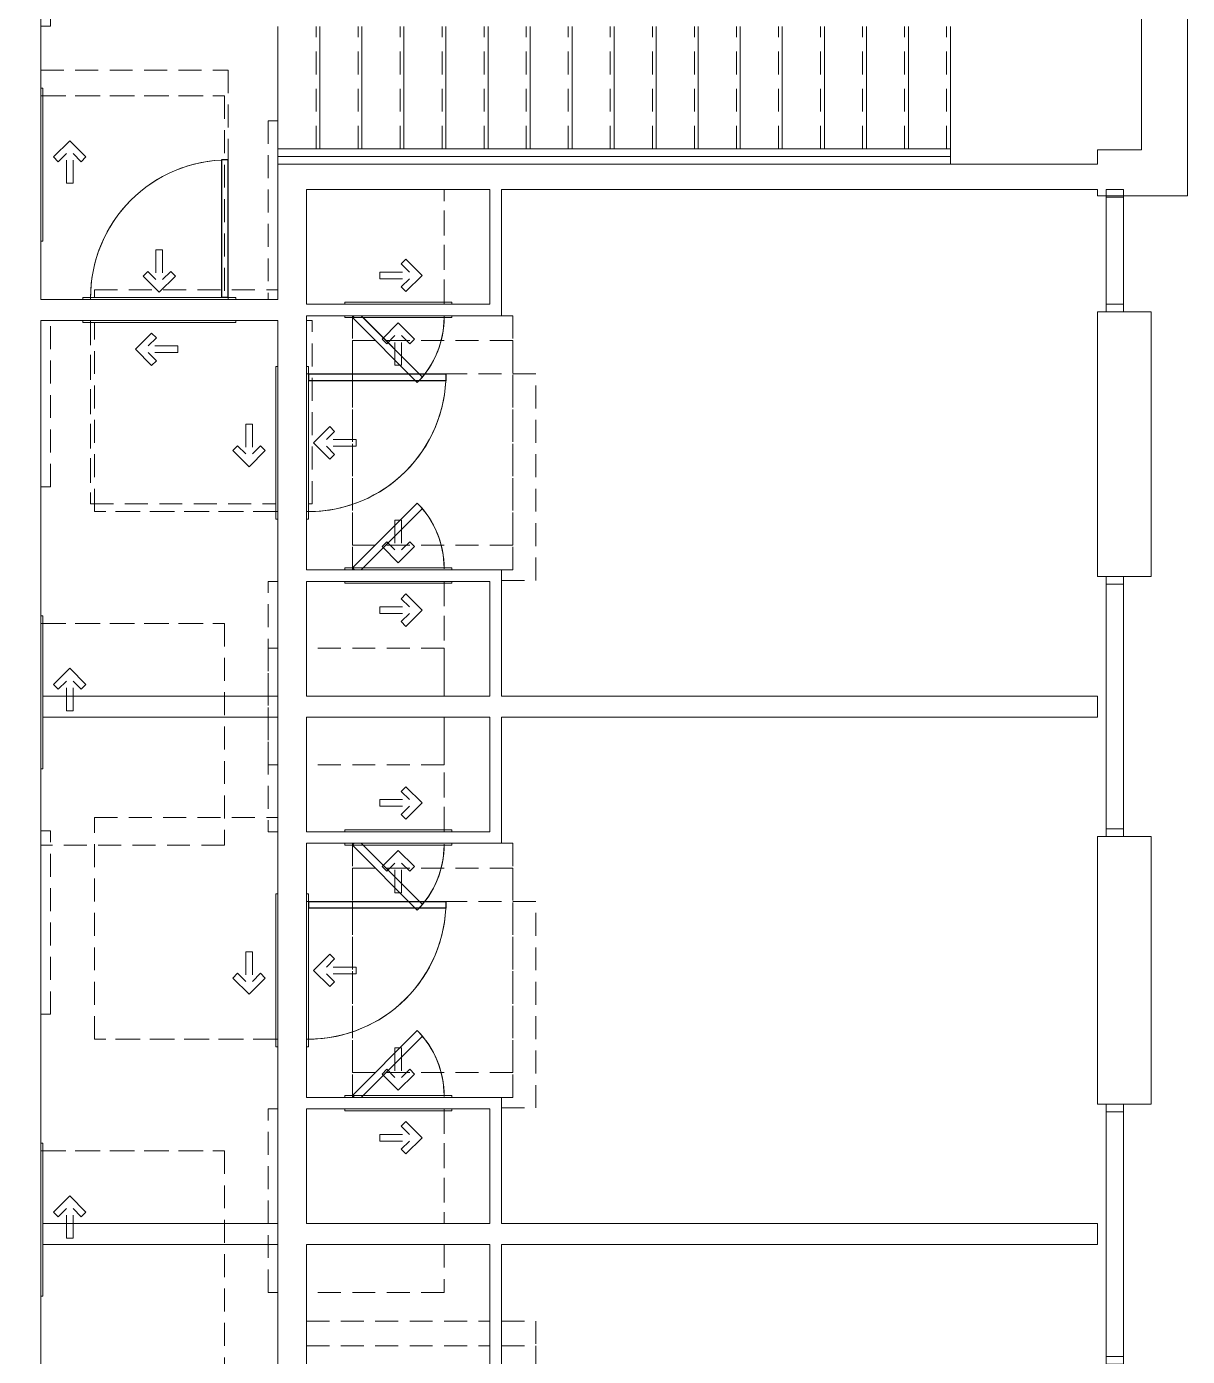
# Model space of a CAD drawing. Header units: inches. Extents: x -84 to 1352, y -1830 to 1419.
# Drawn here: x 595.6 to 899.4, y -319.7 to 28.2 of the extents above; entities that cross this region are included whole.
import ezdxf

# ---------------------------------------------------------------- set-up
doc = ezdxf.new("R2010")
doc.units = ezdxf.units.IN
doc.header["$MEASUREMENT"] = 0
doc.linetypes.add('ADA Clearance', pattern=[9, 6, -3])
doc.linetypes.add('Overhead', pattern=[9.75, 6, -3.75])
for name, color, linetype, lineweight in [('A-DOOR', 31, 'Continuous', 15), ('A-DOOR-FRAM', 31, 'Continuous', 9), ('A-FLOR-HRAL', 11, 'Continuous', 9), ('A-GLAZ-CWMG', 51, 'Continuous', 9), ('A-WALL', 113, 'Continuous', 15), ('S-STRS', 31, 'Continuous', 9)]:
    doc.layers.add(name, color=color, linetype=linetype, lineweight=lineweight)

# ---------------------------------------------------------------- blocks, each defined once
blk = doc.blocks.new('Door-Single_CE_ - HM Door-2_ HM Frame-V6-ROOF')
at = {"layer": 'A-DOOR', "linetype": 'ADA Clearance', "lineweight": 9}
for p, q in [((-18, 51.75), (34.75, 51.75)), ((-18, 4.25), (-18, 51.75)), ((-2.02, 15.53), (-6.26, 11.29)), ((-0.78, 14.29), (-2.91, 12.16)), ((-0.78, 14.29), (-2.02, 15.53)), ((-2.02, 7.04), (-6.26, 11.29)), ((4.84, 12.16), (-2.91, 12.16)), ((4.84, 12.16), (4.84, 10.41)), ((4.84, 10.41), (-2.91, 10.41)), ((-0.78, 8.28), (-2.91, 10.41)), ((-0.78, 8.28), (-2.02, 7.04)), ((-4.26, -9.87), (-0.02, -5.62)), ((4.22, -9.87), (-0.02, -5.62)), ((18, -63.75), (18, -4.25)), ((-3.02, -11.1), (-4.26, -9.87)), ((-3.02, -11.1), (-0.89, -8.97)), ((-0.89, -16.72), (-0.89, -8.97)), ((0.86, -16.72), (0.86, -8.97)), ((2.99, -11.1), (0.86, -8.97)), ((2.99, -11.1), (4.22, -9.87)), ((0.86, -16.72), (-0.89, -16.72)), ((-36, -54.75), (-36, -63.75)), ((-36, -63.75), (18, -63.75))]:
    blk.add_line(p, q, dxfattribs=at)
at = {"layer": 'A-DOOR'}
for p, q in [((16.25, -40.25), (16.25, -4.25)), ((18, -4.25), (18, -40.25)), ((18, -40.25), (16.25, -40.25))]:
    blk.add_line(p, q, dxfattribs=at)
at = {"layer": 'A-DOOR', "lineweight": 25}
for p, q in [((16.25, -40.25), (16.25, -4.25)), ((18, -4.25), (18, -40.25)), ((18, -40.25), (16.25, -40.25))]:
    blk.add_line(p, q, dxfattribs=at)
at = {"layer": 'A-DOOR', "lineweight": 9}
blk.add_arc((18, -4.25), 36, 180.0012, 270, dxfattribs=at)
blk.add_arc((18, -4.25), 36, 180.0012, 270, dxfattribs=at)
blk.add_arc((18, -4.25), 36, 180.0012, 270, dxfattribs=at)
blk.add_arc((18, -4.25), 36, 180.0012, 270, dxfattribs=at)
blk = doc.blocks.new('Door-Single_CE_ - HM Door-2_ HM Frame-V7-ROOF')
at = {"layer": 'A-DOOR', "linetype": 'ADA Clearance', "lineweight": 9}
for p, q in [((-18, 51.75), (31.5, 51.75)), ((-18, 4.25), (-18, 51.75)), ((38, 51.75), (40, 51.75)), ((40, 51.75), (40, 3.75)), ((-2.02, 15.53), (-6.26, 11.29)), ((-0.78, 14.29), (-2.91, 12.16)), ((-0.78, 14.29), (-2.02, 15.53)), ((-2.02, 7.04), (-6.26, 11.29)), ((4.84, 12.16), (-2.91, 12.16)), ((4.84, 12.16), (4.84, 10.41)), ((4.84, 10.41), (-2.91, 10.41)), ((-0.78, 8.28), (-2.91, 10.41)), ((-0.78, 8.28), (-2.02, 7.04)), ((-4.26, -9.87), (-0.02, -5.62)), ((4.22, -9.87), (-0.02, -5.62)), ((18, -63.75), (18, -4.25)), ((-3.02, -11.1), (-4.26, -9.87)), ((-3.02, -11.1), (-0.89, -8.97)), ((-0.89, -16.72), (-0.89, -8.97)), ((0.86, -16.72), (0.86, -8.97)), ((2.99, -11.1), (0.86, -8.97)), ((2.99, -11.1), (4.22, -9.87)), ((0.86, -16.72), (-0.89, -16.72)), ((-36, -54.75), (-36, -63.75)), ((-36, -63.75), (18, -63.75))]:
    blk.add_line(p, q, dxfattribs=at)
at = {"layer": 'A-DOOR'}
for p, q in [((16.25, -40.25), (16.25, -4.25)), ((18, -4.25), (18, -40.25)), ((18, -40.25), (16.25, -40.25))]:
    blk.add_line(p, q, dxfattribs=at)
at = {"layer": 'A-DOOR', "lineweight": 25}
for p, q in [((16.25, -40.25), (16.25, -4.25)), ((18, -4.25), (18, -40.25)), ((18, -40.25), (16.25, -40.25))]:
    blk.add_line(p, q, dxfattribs=at)
at = {"layer": 'A-DOOR', "lineweight": 9}
blk.add_arc((18, -4.25), 36, 180.0012, 270, dxfattribs=at)
blk.add_arc((18, -4.25), 36, 180.0012, 270, dxfattribs=at)
blk.add_arc((18, -4.25), 36, 180.0012, 270, dxfattribs=at)
blk.add_arc((18, -4.25), 36, 180.0012, 270, dxfattribs=at)
blk = doc.blocks.new('Door-Single_CE_ - HM Door-2_ HM Frame-5146564-ROOF')
at = {"layer": 'A-DOOR', "linetype": 'ADA Clearance', "lineweight": 9}
for p, q in [((-18, 51.75), (40, 51.75)), ((-18, 4.25), (-18, 51.75)), ((40, 51.75), (40, 3.75)), ((-2.02, 15.53), (-6.26, 11.29)), ((-0.78, 14.29), (-2.91, 12.16)), ((-0.78, 14.29), (-2.02, 15.53)), ((-2.02, 7.04), (-6.26, 11.29)), ((4.84, 12.16), (-2.91, 12.16)), ((4.84, 12.16), (4.84, 10.41)), ((4.84, 10.41), (-2.91, 10.41)), ((-0.78, 8.28), (-2.91, 10.41)), ((-0.78, 8.28), (-2.02, 7.04)), ((-4.26, -9.87), (-0.02, -5.62)), ((4.22, -9.87), (-0.02, -5.62)), ((18, -63.75), (18, -4.25)), ((-3.02, -11.1), (-4.26, -9.87)), ((-3.02, -11.1), (-0.89, -8.97)), ((-0.89, -16.72), (-0.89, -8.97)), ((0.86, -16.72), (0.86, -8.97)), ((2.99, -11.1), (0.86, -8.97)), ((2.99, -11.1), (4.22, -9.87)), ((0.86, -16.72), (-0.89, -16.72)), ((-36, -54.75), (-36, -63.75)), ((-36, -63.75), (18, -63.75))]:
    blk.add_line(p, q, dxfattribs=at)
at = {"layer": 'A-DOOR'}
for p, q in [((16.25, -40.25), (16.25, -4.25)), ((18, -4.25), (18, -40.25)), ((18, -40.25), (16.25, -40.25))]:
    blk.add_line(p, q, dxfattribs=at)
at = {"layer": 'A-DOOR', "lineweight": 25}
for p, q in [((16.25, -40.25), (16.25, -4.25)), ((18, -4.25), (18, -40.25)), ((18, -40.25), (16.25, -40.25))]:
    blk.add_line(p, q, dxfattribs=at)
at = {"layer": 'A-DOOR', "lineweight": 9}
blk.add_arc((18, -4.25), 36, 180.0012, 270, dxfattribs=at)
blk.add_arc((18, -4.25), 36, 180.0012, 270, dxfattribs=at)
blk.add_arc((18, -4.25), 36, 180.0012, 270, dxfattribs=at)
blk.add_arc((18, -4.25), 36, 180.0012, 270, dxfattribs=at)
blk = doc.blocks.new('Door-Single_CE_ - HM Door-2_ HM Frame-V11-ROOF')
at = {"layer": 'A-DOOR', "linetype": 'ADA Clearance', "lineweight": 9}
for p, q in [((-31, 62.75), (18, 62.75)), ((18, 62.75), (18, 3.25)), ((-0.89, 15.72), (-0.89, 7.97)), ((0.86, 15.72), (-0.89, 15.72)), ((0.86, 15.72), (0.86, 7.97)), ((-3.02, 10.1), (-4.26, 8.87)), ((-4.26, 8.87), (-0.02, 4.62)), ((-3.02, 10.1), (-0.89, 7.97)), ((4.22, 8.87), (-0.02, 4.62)), ((2.99, 10.1), (0.86, 7.97)), ((2.99, 10.1), (4.22, 8.87)), ((-18, -3.25), (-18, -50.75)), ((40, -2.75), (38.5, -2.75)), ((40, -50.75), (40, -2.75)), ((-2.02, -6.04), (-6.26, -10.29)), ((-0.78, -7.28), (-2.02, -6.04)), ((-2.02, -14.53), (-6.26, -10.29)), ((-0.78, -7.28), (-2.91, -9.41)), ((4.84, -9.41), (-2.91, -9.41)), ((4.84, -11.16), (4.84, -9.41)), ((4.84, -11.16), (-2.91, -11.16)), ((-0.78, -13.29), (-2.91, -11.16)), ((-0.78, -13.29), (-2.02, -14.53)), ((-18, -50.75), (30.5, -50.75)), ((39, -50.75), (40, -50.75))]:
    blk.add_line(p, q, dxfattribs=at)
at = {"layer": 'A-DOOR'}
for p, q in [((18, 39.25), (16.25, 39.25)), ((16.25, 39.25), (16.25, 3.25)), ((18, 3.25), (18, 39.25))]:
    blk.add_line(p, q, dxfattribs=at)
at = {"layer": 'A-DOOR', "lineweight": 25}
for p, q in [((18, 39.25), (16.25, 39.25)), ((16.25, 39.25), (16.25, 3.25)), ((18, 3.25), (18, 39.25))]:
    blk.add_line(p, q, dxfattribs=at)
at = {"layer": 'A-DOOR', "lineweight": 9}
blk.add_arc((18, 3.25), 36, 90, 179.9988, dxfattribs=at)
blk.add_arc((18, 3.25), 36, 90, 179.9988, dxfattribs=at)
blk.add_arc((18, 3.25), 36, 90, 179.9988, dxfattribs=at)
blk.add_arc((18, 3.25), 36, 90, 179.9988, dxfattribs=at)
blk = doc.blocks.new('Door-Single_CE_ - HM Door-2_ HM Frame-V15-ROOF')
at = {"layer": 'A-DOOR', "linetype": 'ADA Clearance', "lineweight": 9}
for p, q in [((-18, 51.75), (34.75, 51.75)), ((-18, 3.75), (-18, 51.75)), ((-2.02, 15.53), (-6.26, 11.29)), ((-0.78, 14.29), (-2.91, 12.16)), ((-0.78, 14.29), (-2.02, 15.53)), ((-2.02, 7.04), (-6.26, 11.29)), ((4.84, 12.16), (-2.91, 12.16)), ((4.84, 12.16), (4.84, 10.41)), ((4.84, 10.41), (-2.91, 10.41)), ((-0.78, 8.28), (-2.91, 10.41)), ((-0.78, 8.28), (-2.02, 7.04)), ((-4.26, -9.87), (-0.02, -5.62)), ((4.22, -9.87), (-0.02, -5.62)), ((18, -63.75), (18, -3.75)), ((-3.02, -11.1), (-4.26, -9.87)), ((-3.02, -11.1), (-0.89, -8.97)), ((-0.89, -16.72), (-0.89, -8.97)), ((0.86, -16.72), (0.86, -8.97)), ((2.99, -11.1), (0.86, -8.97)), ((2.99, -11.1), (4.22, -9.87)), ((0.86, -16.72), (-0.89, -16.72)), ((-36, -54.75), (-36, -63.75)), ((-36, -63.75), (18, -63.75))]:
    blk.add_line(p, q, dxfattribs=at)
at = {"layer": 'A-DOOR'}
for p, q in [((16.25, -40.25), (16.25, -4.25)), ((16.25, -4.25), (18, -4.25)), ((18, -4.25), (18, -40.25)), ((18, -40.25), (16.25, -40.25))]:
    blk.add_line(p, q, dxfattribs=at)
at = {"layer": 'A-DOOR', "lineweight": 25}
for p, q in [((16.25, -40.25), (16.25, -4.25)), ((18, -4.25), (16.25, -4.25)), ((18, -4.25), (18, -40.25)), ((18, -40.25), (16.25, -40.25))]:
    blk.add_line(p, q, dxfattribs=at)
at = {"layer": 'A-DOOR', "lineweight": 9}
for start in [179.5, 179.5, 179.5, 180.0012]:
    blk.add_arc((18, -4.25), 36, start, 270, dxfattribs=at)
at = {"layer": 'A-DOOR-FRAM'}
for p, q in [((-20, 4.25), (20, 4.25)), ((-20, 3.75), (-20, 4.25)), ((20, 4.25), (20, 3.75)), ((-20, -4.25), (-20, -3.75)), ((20, -4.25), (-20, -4.25)), ((20, -3.75), (20, -4.25))]:
    blk.add_line(p, q, dxfattribs=at)
blk = doc.blocks.new('Door-Single_CE_ - HM Door-2_ HM Frame-V16-ROOF')
at = {"layer": 'A-DOOR', "linetype": 'ADA Clearance', "lineweight": 9}
for p, q in [((-18, 51.75), (31.5, 51.75)), ((-18, 3.75), (-18, 51.75)), ((38, 51.75), (40, 51.75)), ((40, 51.75), (40, 3.75)), ((-2.02, 15.53), (-6.26, 11.29)), ((-0.78, 14.29), (-2.91, 12.16)), ((-0.78, 14.29), (-2.02, 15.53)), ((-2.02, 7.04), (-6.26, 11.29)), ((4.84, 12.16), (-2.91, 12.16)), ((4.84, 12.16), (4.84, 10.41)), ((4.84, 10.41), (-2.91, 10.41)), ((-0.78, 8.28), (-2.91, 10.41)), ((-0.78, 8.28), (-2.02, 7.04)), ((-4.26, -9.87), (-0.02, -5.62)), ((4.22, -9.87), (-0.02, -5.62)), ((18, -63.75), (18, -3.75)), ((-3.02, -11.1), (-4.26, -9.87)), ((-3.02, -11.1), (-0.89, -8.97)), ((-0.89, -16.72), (-0.89, -8.97)), ((0.86, -16.72), (0.86, -8.97)), ((2.99, -11.1), (0.86, -8.97)), ((2.99, -11.1), (4.22, -9.87)), ((0.86, -16.72), (-0.89, -16.72)), ((-36, -54.75), (-36, -63.75)), ((-36, -63.75), (18, -63.75))]:
    blk.add_line(p, q, dxfattribs=at)
at = {"layer": 'A-DOOR'}
for p, q in [((16.25, -40.25), (16.25, -4.25)), ((16.25, -4.25), (18, -4.25)), ((18, -4.25), (18, -40.25)), ((18, -40.25), (16.25, -40.25))]:
    blk.add_line(p, q, dxfattribs=at)
at = {"layer": 'A-DOOR', "lineweight": 25}
for p, q in [((16.25, -40.25), (16.25, -4.25)), ((18, -4.25), (16.25, -4.25)), ((18, -4.25), (18, -40.25)), ((18, -40.25), (16.25, -40.25))]:
    blk.add_line(p, q, dxfattribs=at)
at = {"layer": 'A-DOOR', "lineweight": 9}
for start in [179.5, 179.5, 179.5, 180.0012]:
    blk.add_arc((18, -4.25), 36, start, 270, dxfattribs=at)
at = {"layer": 'A-DOOR-FRAM'}
for p, q in [((-20, 4.25), (20, 4.25)), ((-20, 3.75), (-20, 4.25)), ((20, 4.25), (20, 3.75)), ((-20, -4.25), (-20, -3.75)), ((20, -4.25), (-20, -4.25)), ((20, -3.75), (20, -4.25))]:
    blk.add_line(p, q, dxfattribs=at)
blk = doc.blocks.new('Door-Single_CE_ - HM Door-2_ HM Frame-V14-ROOF')
at = {"layer": 'A-DOOR', "linetype": 'ADA Clearance', "lineweight": 9}
for p, q in [((-18, 51.75), (40, 51.75)), ((-18, 3.75), (-18, 51.75)), ((40, 51.75), (40, 3.75)), ((-2.02, 15.53), (-6.26, 11.29)), ((-0.78, 14.29), (-2.91, 12.16)), ((-0.78, 14.29), (-2.02, 15.53)), ((-2.02, 7.04), (-6.26, 11.29)), ((4.84, 12.16), (-2.91, 12.16)), ((4.84, 12.16), (4.84, 10.41)), ((4.84, 10.41), (-2.91, 10.41)), ((-0.78, 8.28), (-2.91, 10.41)), ((-0.78, 8.28), (-2.02, 7.04)), ((-4.26, -9.87), (-0.02, -5.62)), ((4.22, -9.87), (-0.02, -5.62)), ((18, -63.75), (18, -3.75)), ((-3.02, -11.1), (-4.26, -9.87)), ((-3.02, -11.1), (-0.89, -8.97)), ((-0.89, -16.72), (-0.89, -8.97)), ((0.86, -16.72), (0.86, -8.97)), ((2.99, -11.1), (0.86, -8.97)), ((2.99, -11.1), (4.22, -9.87)), ((0.86, -16.72), (-0.89, -16.72)), ((-36, -54.75), (-36, -63.75)), ((-36, -63.75), (18, -63.75))]:
    blk.add_line(p, q, dxfattribs=at)
at = {"layer": 'A-DOOR'}
for p, q in [((16.25, -40.25), (16.25, -4.25)), ((16.25, -4.25), (18, -4.25)), ((18, -4.25), (18, -40.25)), ((18, -40.25), (16.25, -40.25))]:
    blk.add_line(p, q, dxfattribs=at)
at = {"layer": 'A-DOOR', "lineweight": 25}
for p, q in [((16.25, -40.25), (16.25, -4.25)), ((18, -4.25), (16.25, -4.25)), ((18, -4.25), (18, -40.25)), ((18, -40.25), (16.25, -40.25))]:
    blk.add_line(p, q, dxfattribs=at)
at = {"layer": 'A-DOOR', "lineweight": 9}
for start in [179.5, 179.5, 179.5, 180.0012]:
    blk.add_arc((18, -4.25), 36, start, 270, dxfattribs=at)
at = {"layer": 'A-DOOR-FRAM'}
for p, q in [((-20, 4.25), (20, 4.25)), ((-20, 3.75), (-20, 4.25)), ((20, 4.25), (20, 3.75)), ((-20, -4.25), (-20, -3.75)), ((20, -4.25), (-20, -4.25)), ((20, -3.75), (20, -4.25))]:
    blk.add_line(p, q, dxfattribs=at)
blk = doc.blocks.new('Door-Single_CE_ - HM Door-2_ HM Frame-V24-ROOF')
at = {"layer": 'A-DOOR', "linetype": 'ADA Clearance', "lineweight": 9}
for p, q in [((-31, 62.75), (18, 62.75)), ((18, 62.75), (18, 2.75)), ((-0.89, 15.72), (-0.89, 7.97)), ((0.86, 15.72), (-0.89, 15.72)), ((0.86, 15.72), (0.86, 7.97)), ((-3.02, 10.1), (-4.26, 8.87)), ((-4.26, 8.87), (-0.02, 4.62)), ((-3.02, 10.1), (-0.89, 7.97)), ((4.22, 8.87), (-0.02, 4.62)), ((2.99, 10.1), (0.86, 7.97)), ((2.99, 10.1), (4.22, 8.87)), ((-18, -2.75), (-18, -50.75)), ((40, -2.75), (38.5, -2.75)), ((40, -50.75), (40, -2.75)), ((-2.02, -6.04), (-6.26, -10.29)), ((-0.78, -7.28), (-2.02, -6.04)), ((-2.02, -14.53), (-6.26, -10.29)), ((-0.78, -7.28), (-2.91, -9.41)), ((4.84, -9.41), (-2.91, -9.41)), ((4.84, -11.16), (4.84, -9.41)), ((4.84, -11.16), (-2.91, -11.16)), ((-0.78, -13.29), (-2.91, -11.16)), ((-0.78, -13.29), (-2.02, -14.53)), ((-18, -50.75), (30.5, -50.75)), ((39, -50.75), (40, -50.75))]:
    blk.add_line(p, q, dxfattribs=at)
at = {"layer": 'A-DOOR'}
for p, q in [((18, 39.25), (16.25, 39.25)), ((16.25, 39.25), (16.25, 3.25)), ((18, 3.25), (18, 39.25)), ((16.25, 3.25), (18, 3.25))]:
    blk.add_line(p, q, dxfattribs=at)
at = {"layer": 'A-DOOR', "lineweight": 25}
for p, q in [((18, 39.25), (16.25, 39.25)), ((16.25, 39.25), (16.25, 3.25)), ((18, 3.25), (18, 39.25)), ((18, 3.25), (16.25, 3.25))]:
    blk.add_line(p, q, dxfattribs=at)
at = {"layer": 'A-DOOR', "lineweight": 9}
for end in [179.9988, 180.5, 180.5, 180.5]:
    blk.add_arc((18, 3.25), 36, 90, end, dxfattribs=at)
at = {"layer": 'A-DOOR-FRAM'}
for p, q in [((-20, 3.25), (20, 3.25)), ((-20, 2.75), (-20, 3.25)), ((20, 3.25), (20, 2.75)), ((-20, -3.25), (-20, -2.75)), ((20, -3.25), (-20, -3.25)), ((20, -2.75), (20, -3.25))]:
    blk.add_line(p, q, dxfattribs=at)
blk = doc.blocks.new('Rectangular Mullion - 4 1_2_ x 2_ Rectangular_CE_-5161624-ROOF')
at = {"layer": 'A-GLAZ-CWMG'}
for p, q in [((878.12, 631.34), (882.62, 631.34)), ((878.12, 603.34), (878.12, 631.34)), ((882.62, 631.34), (882.62, 603.34)), ((882.62, 603.34), (878.12, 603.34))]:
    blk.add_line(p, q, dxfattribs=at)
blk = doc.blocks.new('Rectangular Mullion - 4 1_2_ x 2_ Rectangular_CE_-5140190-ROOF')
at = {"layer": 'A-GLAZ-CWMG'}
for p, q in [((-2, -2.25), (-2, 2.25)), ((-2, 2.25), (0, 2.25)), ((0, 2.25), (0, -2.25)), ((0, -2.25), (-2, -2.25))]:
    blk.add_line(p, q, dxfattribs=at)
blk = doc.blocks.new('Rectangular Mullion - 4 1_2_ x 2_ Rectangular_CE_-V1-ROOF')
at = {"layer": 'A-GLAZ-CWMG'}
for p, q in [((0, 2.25), (-2, 2.25)), ((-2, 2.25), (-2, -2.25)), ((0, -2.25), (0, 2.25)), ((-2, -2.25), (0, -2.25))]:
    blk.add_line(p, q, dxfattribs=at)
blk = doc.blocks.new('Rectangular Mullion - 4 1_2_ x 2_ Rectangular_CE_-5161403-ROOF')
at = {"layer": 'A-GLAZ-CWMG'}
for p, q in [((878.12, 530.09), (882.62, 530.09)), ((878.12, 466.09), (878.12, 530.09)), ((882.62, 530.09), (882.62, 466.09)), ((882.62, 466.09), (878.12, 466.09))]:
    blk.add_line(p, q, dxfattribs=at)
blk = doc.blocks.new('Door-Single_CE_ - HM Door-2_ HM Frame-V26-ROOF')
at = {"layer": 'A-DOOR', "linetype": 'ADA Clearance', "lineweight": 9}
for p, q in [((-36, 63.75), (18, 63.75)), ((-36, 54.75), (-36, 63.75)), ((18, 63.75), (18, 54.75)), ((-36, 3.75), (-36, 51.75)), ((18, 51.75), (18, 4.25)), ((-0.89, 16.72), (-0.89, 8.97)), ((0.86, 16.72), (-0.89, 16.72)), ((0.86, 16.72), (0.86, 8.97)), ((-3.02, 11.1), (-4.26, 9.87)), ((-3.02, 11.1), (-0.89, 8.97)), ((2.99, 11.1), (0.86, 8.97)), ((2.99, 11.1), (4.22, 9.87)), ((-4.26, 9.87), (-0.02, 5.62)), ((4.22, 9.87), (-0.02, 5.62)), ((-18, -3.75), (-18, -51.75)), ((40, -51.75), (40, -4.25)), ((-2.02, -7.04), (-6.26, -11.29)), ((-0.78, -8.28), (-2.91, -10.41)), ((4.84, -10.41), (-2.91, -10.41)), ((-0.78, -8.28), (-2.02, -7.04)), ((4.84, -12.16), (4.84, -10.41)), ((-2.02, -15.53), (-6.26, -11.29)), ((4.84, -12.16), (-2.91, -12.16)), ((-0.78, -14.29), (-2.91, -12.16)), ((-0.78, -14.29), (-2.02, -15.53)), ((-18, -51.75), (40, -51.75))]:
    blk.add_line(p, q, dxfattribs=at)
at = {"layer": 'A-DOOR'}
for p, q in [((18, 40.25), (16.25, 40.25)), ((16.25, 40.25), (16.25, 4.25)), ((18, 4.25), (18, 40.25))]:
    blk.add_line(p, q, dxfattribs=at)
at = {"layer": 'A-DOOR', "lineweight": 25}
for p, q in [((18, 40.25), (16.25, 40.25)), ((16.25, 40.25), (16.25, 4.25)), ((18, 4.25), (18, 40.25))]:
    blk.add_line(p, q, dxfattribs=at)
at = {"layer": 'A-DOOR', "lineweight": 9}
for end in [179.9988, 180.5, 180.5, 180.5]:
    blk.add_arc((18, 4.25), 36, 90, end, dxfattribs=at)
at = {"layer": 'A-DOOR-FRAM'}
for p, q in [((-20, 4.25), (-13.5, 4.25)), ((-20, 3.75), (-20, 4.25)), ((-20, -4.25), (-20, -3.75)), ((-13.5, -4.25), (-20, -4.25))]:
    blk.add_line(p, q, dxfattribs=at)
blk = doc.blocks.new('Door-Single_CE_ - HM Door-2_ HM Frame-V27-ROOF')
at = {"layer": 'A-DOOR', "linetype": 'ADA Clearance', "lineweight": 9}
for p, q in [((-36, 63.75), (18, 63.75)), ((-36, 54.75), (-36, 63.75)), ((18, 63.75), (18, 54.75)), ((-36, 3.75), (-36, 51.75)), ((18, 51.75), (18, 3.75)), ((-0.89, 16.72), (-0.89, 8.97)), ((0.86, 16.72), (-0.89, 16.72)), ((0.86, 16.72), (0.86, 8.97)), ((-3.02, 11.1), (-4.26, 9.87)), ((-3.02, 11.1), (-0.89, 8.97)), ((2.99, 11.1), (0.86, 8.97)), ((2.99, 11.1), (4.22, 9.87)), ((-4.26, 9.87), (-0.02, 5.62)), ((4.22, 9.87), (-0.02, 5.62)), ((-18, -3.75), (-18, -51.75)), ((40, -51.75), (40, -4.25)), ((-2.02, -7.04), (-6.26, -11.29)), ((-0.78, -8.28), (-2.91, -10.41)), ((4.84, -10.41), (-2.91, -10.41)), ((-0.78, -8.28), (-2.02, -7.04)), ((4.84, -12.16), (4.84, -10.41)), ((-2.02, -15.53), (-6.26, -11.29)), ((4.84, -12.16), (-2.91, -12.16)), ((-0.78, -14.29), (-2.91, -12.16)), ((-0.78, -14.29), (-2.02, -15.53)), ((-18, -51.75), (40, -51.75))]:
    blk.add_line(p, q, dxfattribs=at)
at = {"layer": 'A-DOOR'}
for p, q in [((18, 40.25), (16.25, 40.25)), ((16.25, 40.25), (16.25, 4.25)), ((18, 4.25), (18, 40.25)), ((16.25, 4.25), (18, 4.25))]:
    blk.add_line(p, q, dxfattribs=at)
at = {"layer": 'A-DOOR', "lineweight": 25}
for p, q in [((18, 40.25), (16.25, 40.25)), ((16.25, 40.25), (16.25, 4.25)), ((18, 4.25), (18, 40.25)), ((18, 4.25), (16.25, 4.25))]:
    blk.add_line(p, q, dxfattribs=at)
at = {"layer": 'A-DOOR', "lineweight": 9}
for end in [179.9988, 180.5, 180.5, 180.5]:
    blk.add_arc((18, 4.25), 36, 90, end, dxfattribs=at)
at = {"layer": 'A-DOOR-FRAM'}
for p, q in [((-20, 4.25), (20, 4.25)), ((-20, 3.75), (-20, 4.25)), ((20, 4.25), (20, 3.75)), ((-20, -4.25), (-20, -3.75)), ((20, -4.25), (-20, -4.25)), ((20, -3.75), (20, -4.25))]:
    blk.add_line(p, q, dxfattribs=at)
blk = doc.blocks.new('Railing - Railing-5168783-ROOF')
at = {"layer": 'A-FLOR-HRAL'}
for p, q in [((661.37, -5.78), (661.37, -3.78)), ((837.37, -3.78), (661.37, -3.78)), ((837.37, -5.78), (661.37, -5.78)), ((837.37, -3.78), (837.37, -5.78))]:
    blk.add_line(p, q, dxfattribs=at)
blk = doc.blocks.new('Door-Single_CE_ - WD Door-2_ WD Frame-5176362-ROOF')
at = {"layer": 'A-DOOR', "linetype": 'ADA Clearance', "lineweight": 9}
for p, q in [((-12, 49.5), (24, 49.5)), ((-12, 37), (-12, 49.5)), ((31.5, 49.5), (34, 49.5)), ((34, 49.5), (34, 1.5)), ((-12, 2), (-12, 31.5)), ((-2.02, 13.28), (-6.26, 9.04)), ((-0.78, 12.04), (-2.91, 9.91)), ((-0.78, 12.04), (-2.02, 13.28)), ((-2.02, 4.79), (-6.26, 9.04)), ((4.84, 9.91), (-2.91, 9.91)), ((4.84, 8.16), (-2.91, 8.16)), ((-0.78, 6.03), (-2.91, 8.16)), ((4.84, 9.91), (4.84, 8.16)), ((-0.78, 6.03), (-2.02, 4.79)), ((34, 1.5), (31.5, 1.5)), ((-27, -1.5), (-30, -1.5)), ((-30, -1.5), (-30, -61.5)), ((-4.26, -7.62), (-0.02, -3.37)), ((4.22, -7.62), (-0.02, -3.37)), ((12, -61.5), (12, -2)), ((-3.02, -8.85), (-0.89, -6.72)), ((-0.89, -14.47), (-0.89, -6.72)), ((0.86, -14.47), (0.86, -6.72)), ((2.99, -8.85), (0.86, -6.72)), ((-3.02, -8.85), (-4.26, -7.62)), ((2.99, -8.85), (4.22, -7.62)), ((0.86, -14.47), (-0.89, -14.47)), ((-30, -61.5), (12, -61.5))]:
    blk.add_line(p, q, dxfattribs=at)
at = {"layer": 'A-DOOR'}
for p, q in [((-6.38, -17.56), (9.17, -2)), ((12, -2), (-4.97, -18.97)), ((-4.97, -18.97), (-6.38, -17.56))]:
    blk.add_line(p, q, dxfattribs=at)
at = {"layer": 'A-DOOR', "lineweight": 25}
for p, q in [((-6.38, -17.56), (9.17, -2)), ((12, -2), (-4.97, -18.97)), ((-4.97, -18.97), (-6.38, -17.56))]:
    blk.add_line(p, q, dxfattribs=at)
at = {"layer": 'A-DOOR', "lineweight": 9}
for start in [180.0018, 180.0018, 180.0021, 180.0021]:
    blk.add_arc((12, -2), 24, start, 225, dxfattribs=at)
blk = doc.blocks.new('Door-Single_CE_ - WD Door-2_ WD Frame-V29-ROOF')
at = {"layer": 'A-DOOR', "linetype": 'ADA Clearance', "lineweight": 9}
for p, q in [((-30, 61.5), (12, 61.5)), ((-30, 1.5), (-30, 61.5)), ((12, 61.5), (12, 2)), ((-0.89, 14.47), (-0.89, 6.72)), ((0.86, 14.47), (-0.89, 14.47)), ((0.86, 14.47), (0.86, 6.72)), ((-3.02, 8.85), (-4.26, 7.62)), ((-4.26, 7.62), (-0.02, 3.37)), ((-3.02, 8.85), (-0.89, 6.72)), ((4.22, 7.62), (-0.02, 3.37)), ((2.99, 8.85), (0.86, 6.72)), ((2.99, 8.85), (4.22, 7.62)), ((-27, 1.5), (-30, 1.5)), ((-12, -2), (-12, -31.5)), ((-2.02, -4.79), (-6.26, -9.04)), ((-0.78, -6.03), (-2.91, -8.16)), ((-0.78, -6.03), (-2.02, -4.79)), ((34, -49.5), (34, -6)), ((-2.02, -13.28), (-6.26, -9.04)), ((4.84, -8.16), (-2.91, -8.16)), ((4.84, -9.91), (-2.91, -9.91)), ((-0.78, -12.04), (-2.91, -9.91)), ((4.84, -9.91), (4.84, -8.16)), ((-0.78, -12.04), (-2.02, -13.28)), ((-12, -37), (-12, -49.5)), ((-12, -49.5), (24, -49.5)), ((31.5, -49.5), (34, -49.5))]:
    blk.add_line(p, q, dxfattribs=at)
at = {"layer": 'A-DOOR'}
for p, q in [((-4.97, 18.97), (-6.38, 17.56)), ((-6.38, 17.56), (9.17, 2)), ((12, 2), (-4.97, 18.97))]:
    blk.add_line(p, q, dxfattribs=at)
at = {"layer": 'A-DOOR', "lineweight": 25}
for p, q in [((-4.97, 18.97), (-6.38, 17.56)), ((-6.38, 17.56), (9.17, 2)), ((12, 2), (-4.97, 18.97))]:
    blk.add_line(p, q, dxfattribs=at)
at = {"layer": 'A-DOOR', "lineweight": 9}
for end in [179.9982, 179.9982, 179.9979, 179.9979]:
    blk.add_arc((12, 2), 24, 135, end, dxfattribs=at)
blk = doc.blocks.new('Door-Single_CE_ - WD Door-2_ WD Frame-5176364-ROOF')
at = {"layer": 'A-DOOR', "linetype": 'ADA Clearance', "lineweight": 9}
for p, q in [((-30, 61.5), (12, 61.5)), ((-30, 1.5), (-30, 61.5)), ((12, 61.5), (12, 2)), ((-0.89, 14.47), (-0.89, 6.72)), ((0.86, 14.47), (-0.89, 14.47)), ((0.86, 14.47), (0.86, 6.72)), ((-3.02, 8.85), (-4.26, 7.62)), ((-4.26, 7.62), (-0.02, 3.37)), ((-3.02, 8.85), (-0.89, 6.72)), ((4.22, 7.62), (-0.02, 3.37)), ((2.99, 8.85), (0.86, 6.72)), ((2.99, 8.85), (4.22, 7.62)), ((-27, 1.5), (-30, 1.5)), ((-12, -2), (-12, -31.5)), ((34, -1.5), (31.5, -1.5)), ((34, -49.5), (34, -1.5)), ((-2.02, -4.79), (-6.26, -9.04)), ((-0.78, -6.03), (-2.91, -8.16)), ((-0.78, -6.03), (-2.02, -4.79)), ((-2.02, -13.28), (-6.26, -9.04)), ((4.84, -8.16), (-2.91, -8.16)), ((4.84, -9.91), (-2.91, -9.91)), ((-0.78, -12.04), (-2.91, -9.91)), ((4.84, -9.91), (4.84, -8.16)), ((-0.78, -12.04), (-2.02, -13.28)), ((-12, -37), (-12, -49.5)), ((-12, -49.5), (24, -49.5)), ((31.5, -49.5), (34, -49.5))]:
    blk.add_line(p, q, dxfattribs=at)
at = {"layer": 'A-DOOR'}
for p, q in [((-4.97, 18.97), (-6.38, 17.56)), ((-6.38, 17.56), (9.17, 2)), ((12, 2), (-4.97, 18.97))]:
    blk.add_line(p, q, dxfattribs=at)
at = {"layer": 'A-DOOR', "lineweight": 25}
for p, q in [((-4.97, 18.97), (-6.38, 17.56)), ((-6.38, 17.56), (9.17, 2)), ((12, 2), (-4.97, 18.97))]:
    blk.add_line(p, q, dxfattribs=at)
at = {"layer": 'A-DOOR', "lineweight": 9}
for end in [179.9982, 179.9982, 179.9979, 179.9979]:
    blk.add_arc((12, 2), 24, 135, end, dxfattribs=at)
blk = doc.blocks.new('Door-Single_CE_ - WD Door-2_ WD Frame-V43-ROOF')
at = {"layer": 'A-DOOR', "linetype": 'ADA Clearance', "lineweight": 9}
for p, q in [((-30, 61.5), (12, 61.5)), ((-30, 1.5), (-30, 61.5)), ((12, 61.5), (12, 2)), ((-0.89, 14.47), (-0.89, 6.72)), ((0.86, 14.47), (-0.89, 14.47)), ((0.86, 14.47), (0.86, 6.72)), ((-3.02, 8.85), (-4.26, 7.62)), ((-4.26, 7.62), (-0.02, 3.37)), ((-3.02, 8.85), (-0.89, 6.72)), ((4.22, 7.62), (-0.02, 3.37)), ((2.99, 8.85), (0.86, 6.72)), ((2.99, 8.85), (4.22, 7.62)), ((-27, 1.5), (-30, 1.5)), ((-12, -2), (-12, -31.5)), ((34, -49.5), (34, -2.75)), ((-2.02, -4.79), (-6.26, -9.04)), ((-0.78, -6.03), (-2.91, -8.16)), ((-0.78, -6.03), (-2.02, -4.79)), ((-2.02, -13.28), (-6.26, -9.04)), ((4.84, -8.16), (-2.91, -8.16)), ((4.84, -9.91), (-2.91, -9.91)), ((-0.78, -12.04), (-2.91, -9.91)), ((4.84, -9.91), (4.84, -8.16)), ((-0.78, -12.04), (-2.02, -13.28)), ((31.5, -49.5), (34, -49.5))]:
    blk.add_line(p, q, dxfattribs=at)
at = {"layer": 'A-DOOR'}
for p, q in [((-4.97, 18.97), (-6.38, 17.56)), ((-6.38, 17.56), (9.17, 2)), ((12, 2), (-4.97, 18.97))]:
    blk.add_line(p, q, dxfattribs=at)
at = {"layer": 'A-DOOR', "lineweight": 25}
for p, q in [((-4.97, 18.97), (-6.38, 17.56)), ((-6.38, 17.56), (9.17, 2)), ((12, 2), (-4.97, 18.97))]:
    blk.add_line(p, q, dxfattribs=at)
at = {"layer": 'A-DOOR', "lineweight": 9}
for end in [179.9982, 179.9982, 179.9979, 179.9979]:
    blk.add_arc((12, 2), 24, 135, end, dxfattribs=at)
blk = doc.blocks.new('Door-Single_CE_ - WD Door-2_ WD Frame-V47-ROOF')
at = {"layer": 'A-DOOR', "linetype": 'ADA Clearance', "lineweight": 9}
for p, q in [((-12, 49.5), (24, 49.5)), ((-12, 37), (-12, 49.5)), ((31.5, 49.5), (34, 49.5)), ((34, 49.5), (34, 1.5)), ((-12, 1.5), (-12, 31.5)), ((-2.02, 13.28), (-6.26, 9.04)), ((-0.78, 12.04), (-2.91, 9.91)), ((-0.78, 12.04), (-2.02, 13.28)), ((-2.02, 4.79), (-6.26, 9.04)), ((4.84, 9.91), (-2.91, 9.91)), ((4.84, 8.16), (-2.91, 8.16)), ((-0.78, 6.03), (-2.91, 8.16)), ((4.84, 9.91), (4.84, 8.16)), ((-0.78, 6.03), (-2.02, 4.79)), ((34, 1.5), (31.5, 1.5)), ((-27, -1.5), (-30, -1.5)), ((-30, -1.5), (-30, -61.5)), ((-4.26, -7.62), (-0.02, -3.37)), ((4.22, -7.62), (-0.02, -3.37)), ((12, -61.5), (12, -1.5)), ((-3.02, -8.85), (-0.89, -6.72)), ((-0.89, -14.47), (-0.89, -6.72)), ((0.86, -14.47), (0.86, -6.72)), ((2.99, -8.85), (0.86, -6.72)), ((-3.02, -8.85), (-4.26, -7.62)), ((2.99, -8.85), (4.22, -7.62)), ((0.86, -14.47), (-0.89, -14.47)), ((-30, -61.5), (12, -61.5))]:
    blk.add_line(p, q, dxfattribs=at)
at = {"layer": 'A-DOOR'}
for p, q in [((-6.38, -17.56), (9.67, -1.5)), ((12, -2), (-4.97, -18.97)), ((11.5, -1.5), (12, -2)), ((-4.97, -18.97), (-6.38, -17.56))]:
    blk.add_line(p, q, dxfattribs=at)
at = {"layer": 'A-DOOR', "lineweight": 25}
for p, q in [((-6.38, -17.56), (9.67, -1.5)), ((12, -2), (-4.97, -18.97)), ((12, -2), (11.5, -1.5)), ((-4.97, -18.97), (-6.38, -17.56))]:
    blk.add_line(p, q, dxfattribs=at)
at = {"layer": 'A-DOOR', "lineweight": 9}
for start in [179.3876, 179.3876, 179.5, 180.0018]:
    blk.add_arc((12, -2), 24, start, 225, dxfattribs=at)
at = {"layer": 'A-DOOR-FRAM'}
for p, q in [((-14, 2), (14, 2)), ((-14, 1.5), (-14, 2)), ((14, 2), (14, 1.5)), ((-14, -2), (-14, -1.5)), ((14, -2), (-14, -2)), ((14, -1.5), (14, -2))]:
    blk.add_line(p, q, dxfattribs=at)
blk = doc.blocks.new('Door-Single_CE_ - WD Door-2_ WD Frame-V50-ROOF')
at = {"layer": 'A-DOOR', "linetype": 'ADA Clearance', "lineweight": 9}
for p, q in [((-30, 61.5), (12, 61.5)), ((-30, 1.5), (-30, 61.5)), ((12, 61.5), (12, 1.5)), ((-0.89, 14.47), (-0.89, 6.72)), ((0.86, 14.47), (-0.89, 14.47)), ((0.86, 14.47), (0.86, 6.72)), ((-3.02, 8.85), (-4.26, 7.62)), ((-4.26, 7.62), (-0.02, 3.37)), ((-3.02, 8.85), (-0.89, 6.72)), ((4.22, 7.62), (-0.02, 3.37)), ((2.99, 8.85), (0.86, 6.72)), ((2.99, 8.85), (4.22, 7.62)), ((-27, 1.5), (-30, 1.5)), ((-12, -1.5), (-12, -31.5)), ((-2.02, -4.79), (-6.26, -9.04)), ((-0.78, -6.03), (-2.91, -8.16)), ((-0.78, -6.03), (-2.02, -4.79)), ((34, -49.5), (34, -6)), ((-2.02, -13.28), (-6.26, -9.04)), ((4.84, -8.16), (-2.91, -8.16)), ((4.84, -9.91), (-2.91, -9.91)), ((-0.78, -12.04), (-2.91, -9.91)), ((4.84, -9.91), (4.84, -8.16)), ((-0.78, -12.04), (-2.02, -13.28)), ((-12, -37), (-12, -49.5)), ((-12, -49.5), (24, -49.5)), ((31.5, -49.5), (34, -49.5))]:
    blk.add_line(p, q, dxfattribs=at)
at = {"layer": 'A-DOOR'}
for p, q in [((-4.97, 18.97), (-6.38, 17.56)), ((-6.38, 17.56), (9.67, 1.5)), ((12, 2), (-4.97, 18.97)), ((11.5, 1.5), (12, 2))]:
    blk.add_line(p, q, dxfattribs=at)
at = {"layer": 'A-DOOR', "lineweight": 25}
for p, q in [((-4.97, 18.97), (-6.38, 17.56)), ((-6.38, 17.56), (9.67, 1.5)), ((12, 2), (-4.97, 18.97)), ((12, 2), (11.5, 1.5))]:
    blk.add_line(p, q, dxfattribs=at)
at = {"layer": 'A-DOOR', "lineweight": 9}
for end in [179.9982, 180.5, 180.6124, 180.6124]:
    blk.add_arc((12, 2), 24, 135, end, dxfattribs=at)
at = {"layer": 'A-DOOR-FRAM'}
for p, q in [((-14, 2), (14, 2)), ((-14, 1.5), (-14, 2)), ((14, 2), (14, 1.5)), ((-14, -2), (-14, -1.5)), ((14, -2), (-14, -2)), ((14, -1.5), (14, -2))]:
    blk.add_line(p, q, dxfattribs=at)
blk = doc.blocks.new('Door-Single_CE_ - WD Door-2_ WD Frame-V48-ROOF')
at = {"layer": 'A-DOOR', "linetype": 'ADA Clearance', "lineweight": 9}
for p, q in [((-30, 61.5), (12, 61.5)), ((-30, 1.5), (-30, 61.5)), ((12, 61.5), (12, 1.5)), ((-0.89, 14.47), (-0.89, 6.72)), ((0.86, 14.47), (-0.89, 14.47)), ((0.86, 14.47), (0.86, 6.72)), ((-3.02, 8.85), (-4.26, 7.62)), ((-4.26, 7.62), (-0.02, 3.37)), ((-3.02, 8.85), (-0.89, 6.72)), ((4.22, 7.62), (-0.02, 3.37)), ((2.99, 8.85), (0.86, 6.72)), ((2.99, 8.85), (4.22, 7.62)), ((-27, 1.5), (-30, 1.5)), ((-12, -1.5), (-12, -31.5)), ((34, -1.5), (31.5, -1.5)), ((34, -49.5), (34, -1.5)), ((-2.02, -4.79), (-6.26, -9.04)), ((-0.78, -6.03), (-2.91, -8.16)), ((-0.78, -6.03), (-2.02, -4.79)), ((-2.02, -13.28), (-6.26, -9.04)), ((4.84, -8.16), (-2.91, -8.16)), ((4.84, -9.91), (-2.91, -9.91)), ((-0.78, -12.04), (-2.91, -9.91)), ((4.84, -9.91), (4.84, -8.16)), ((-0.78, -12.04), (-2.02, -13.28)), ((-12, -37), (-12, -49.5)), ((-12, -49.5), (24, -49.5)), ((31.5, -49.5), (34, -49.5))]:
    blk.add_line(p, q, dxfattribs=at)
at = {"layer": 'A-DOOR'}
for p, q in [((-4.97, 18.97), (-6.38, 17.56)), ((-6.38, 17.56), (9.67, 1.5)), ((12, 2), (-4.97, 18.97)), ((11.5, 1.5), (12, 2))]:
    blk.add_line(p, q, dxfattribs=at)
at = {"layer": 'A-DOOR', "lineweight": 25}
for p, q in [((-4.97, 18.97), (-6.38, 17.56)), ((-6.38, 17.56), (9.67, 1.5)), ((12, 2), (-4.97, 18.97)), ((12, 2), (11.5, 1.5))]:
    blk.add_line(p, q, dxfattribs=at)
at = {"layer": 'A-DOOR', "lineweight": 9}
for end in [179.9982, 180.5, 180.6124, 180.6124]:
    blk.add_arc((12, 2), 24, 135, end, dxfattribs=at)
at = {"layer": 'A-DOOR-FRAM'}
for p, q in [((-14, 2), (14, 2)), ((-14, 1.5), (-14, 2)), ((14, 2), (14, 1.5)), ((-14, -2), (-14, -1.5)), ((14, -2), (-14, -2)), ((14, -1.5), (14, -2))]:
    blk.add_line(p, q, dxfattribs=at)
blk = doc.blocks.new('Door-Single_CE_ - WD Door-2_ WD Frame-V64-ROOF')
at = {"layer": 'A-DOOR', "linetype": 'ADA Clearance', "lineweight": 9}
for p, q in [((-30, 61.5), (12, 61.5)), ((-30, 1.5), (-30, 61.5)), ((12, 61.5), (12, 1.5)), ((-0.89, 14.47), (-0.89, 6.72)), ((0.86, 14.47), (-0.89, 14.47)), ((0.86, 14.47), (0.86, 6.72)), ((-3.02, 8.85), (-4.26, 7.62)), ((-4.26, 7.62), (-0.02, 3.37)), ((-3.02, 8.85), (-0.89, 6.72)), ((4.22, 7.62), (-0.02, 3.37)), ((2.99, 8.85), (0.86, 6.72)), ((2.99, 8.85), (4.22, 7.62)), ((-27, 1.5), (-30, 1.5)), ((-12, -1.5), (-12, -31.5)), ((34, -49.5), (34, -2.75)), ((-2.02, -4.79), (-6.26, -9.04)), ((-0.78, -6.03), (-2.91, -8.16)), ((-0.78, -6.03), (-2.02, -4.79)), ((-2.02, -13.28), (-6.26, -9.04)), ((4.84, -8.16), (-2.91, -8.16)), ((4.84, -9.91), (-2.91, -9.91)), ((-0.78, -12.04), (-2.91, -9.91)), ((4.84, -9.91), (4.84, -8.16)), ((-0.78, -12.04), (-2.02, -13.28)), ((31.5, -49.5), (34, -49.5))]:
    blk.add_line(p, q, dxfattribs=at)
at = {"layer": 'A-DOOR'}
for p, q in [((-4.97, 18.97), (-6.38, 17.56)), ((-6.38, 17.56), (9.67, 1.5)), ((12, 2), (-4.97, 18.97)), ((11.5, 1.5), (12, 2))]:
    blk.add_line(p, q, dxfattribs=at)
at = {"layer": 'A-DOOR', "lineweight": 25}
for p, q in [((-4.97, 18.97), (-6.38, 17.56)), ((-6.38, 17.56), (9.67, 1.5)), ((12, 2), (-4.97, 18.97)), ((12, 2), (11.5, 1.5))]:
    blk.add_line(p, q, dxfattribs=at)
at = {"layer": 'A-DOOR', "lineweight": 9}
for end in [179.9982, 180.5, 180.6124, 180.6124]:
    blk.add_arc((12, 2), 24, 135, end, dxfattribs=at)
at = {"layer": 'A-DOOR-FRAM'}
for p, q in [((-14, 2), (14, 2)), ((-14, 1.5), (-14, 2)), ((14, 2), (14, 1.5)), ((-14, -2), (-14, -1.5)), ((14, -2), (-14, -2)), ((14, -1.5), (14, -2))]:
    blk.add_line(p, q, dxfattribs=at)

msp = doc.modelspace()

# ---------------------------------------------------------------- linework, layer by layer
at = {"layer": 'A-WALL'}
for p, q in [((599.37, 624.34), (599.37, -43.16)), ((899.37, 88.47), (899.37, -16.03)), ((887.37, -4.03), (887.37, 76.47)), ((875.87, -4.03), (887.37, -4.03)), ((875.87, -4.03), (875.87, -7.78)), ((661.37, -7.78), (875.87, -7.78)), ((661.37, -43.16), (661.37, -7.78)), ((716.87, -14.41), (668.87, -14.41)), ((668.87, -14.41), (668.87, -44.41)), ((716.87, -44.41), (716.87, -14.41)), ((875.87, -14.41), (719.87, -14.41)), ((719.87, -14.41), (719.87, -47.41)), ((875.87, -14.41), (875.87, -16.03)), ((899.37, -16.03), (875.87, -16.03)), ((599.37, -43.16), (661.37, -43.16)), ((668.87, -44.41), (716.87, -44.41)), ((599.37, -48.66), (599.37, -871.16)), ((661.37, -48.66), (599.37, -48.66)), ((661.37, -871.16), (661.37, -48.66)), ((668.87, -47.41), (668.87, -113.91)), ((719.87, -47.41), (668.87, -47.41)), ((875.87, -115.66), (875.87, -46.41)), ((889.87, -46.41), (875.87, -46.41)), ((889.87, -46.41), (889.87, -115.66)), ((668.87, -113.91), (719.87, -113.91)), ((719.87, -113.91), (719.87, -146.91)), ((668.87, -116.91), (668.87, -146.91)), ((716.87, -116.91), (668.87, -116.91)), ((716.87, -146.91), (716.87, -116.91)), ((875.87, -115.66), (889.87, -115.66)), ((599.87, -146.91), (661.37, -146.91)), ((668.87, -146.91), (716.87, -146.91)), ((719.87, -146.91), (875.87, -146.91)), ((875.87, -152.41), (875.87, -146.91)), ((661.37, -152.41), (599.87, -152.41)), ((716.87, -152.41), (668.87, -152.41)), ((668.87, -152.41), (668.87, -182.41)), ((716.87, -182.41), (716.87, -152.41)), ((875.87, -152.41), (719.87, -152.41)), ((719.87, -152.41), (719.87, -185.41)), ((668.87, -182.41), (716.87, -182.41)), ((875.87, -253.66), (875.87, -183.66)), ((889.87, -183.66), (875.87, -183.66)), ((889.87, -183.66), (889.87, -253.66)), ((668.87, -185.41), (668.87, -251.91)), ((719.87, -185.41), (668.87, -185.41)), ((668.87, -251.91), (719.87, -251.91)), ((719.87, -251.91), (719.87, -284.91)), ((875.87, -253.66), (889.87, -253.66)), ((668.87, -254.91), (668.87, -284.91)), ((716.87, -254.91), (668.87, -254.91)), ((716.87, -284.91), (716.87, -254.91)), ((599.87, -284.91), (661.37, -284.91)), ((668.87, -284.91), (716.87, -284.91)), ((719.87, -284.91), (875.87, -284.91)), ((875.87, -290.41), (875.87, -284.91)), ((661.37, -290.41), (599.87, -290.41)), ((716.87, -290.41), (668.87, -290.41)), ((668.87, -290.41), (668.87, -375.91)), ((716.87, -375.91), (716.87, -290.41)), ((875.87, -290.41), (719.87, -290.41)), ((719.87, -290.41), (719.87, -378.91))]:
    msp.add_line(p, q, dxfattribs=at)
at = {"layer": 'S-STRS'}
for p, q in [((661.37, -3.78), (661.37, 28.22)), ((672.37, -3.78), (672.37, 28.22)), ((683.37, -3.78), (683.37, 28.22)), ((694.37, -3.78), (694.37, 28.22)), ((705.37, -3.78), (705.37, 28.22)), ((716.37, -3.78), (716.37, 28.22)), ((727.37, -3.78), (727.37, 28.22)), ((738.37, -3.78), (738.37, 28.22)), ((749.37, -3.78), (749.37, 28.22)), ((760.37, -3.78), (760.37, 28.22)), ((771.37, -3.78), (771.37, 28.22)), ((782.37, -3.78), (782.37, 28.22)), ((793.37, -3.78), (793.37, 28.22)), ((804.37, -3.78), (804.37, 28.22)), ((815.37, -3.78), (815.37, 28.22)), ((826.37, -3.78), (826.37, 28.22)), ((837.37, -3.78), (837.37, 28.22)), ((661.37, -5.78), (661.37, -7.78)), ((837.37, -7.78), (837.37, -5.78))]:
    msp.add_line(p, q, dxfattribs=at)
at = {"layer": 'S-STRS', "linetype": 'Overhead'}
for p, q in [((671.37, -3.78), (671.37, 28.22)), ((682.37, -3.78), (682.37, 28.22)), ((693.37, -3.78), (693.37, 28.22)), ((704.37, -3.78), (704.37, 28.22)), ((715.37, -3.78), (715.37, 28.22)), ((726.37, -3.78), (726.37, 28.22)), ((737.37, -3.78), (737.37, 28.22)), ((748.37, -3.78), (748.37, 28.22)), ((759.37, -3.78), (759.37, 28.22)), ((770.37, -3.78), (770.37, 28.22)), ((781.37, -3.78), (781.37, 28.22)), ((792.37, -3.78), (792.37, 28.22)), ((803.37, -3.78), (803.37, 28.22)), ((814.37, -3.78), (814.37, 28.22)), ((825.37, -3.78), (825.37, 28.22)), ((836.37, -3.78), (836.37, 28.22))]:
    msp.add_line(p, q, dxfattribs=at)

# ---------------------------------------------------------------- block references
at = {"layer": 'A-DOOR', "lineweight": 9}
for name, p in [('Door-Single_CE_ - WD Door-2_ WD Frame-5176362-ROOF', (567.87, 26.84)), ('Door-Single_CE_ - WD Door-2_ WD Frame-V47-ROOF', (567.87, 26.84)), ('Door-Single_CE_ - WD Door-2_ WD Frame-V29-ROOF', (567.87, -42.66)), ('Door-Single_CE_ - WD Door-2_ WD Frame-V50-ROOF', (567.87, -42.66)), ('Door-Single_CE_ - HM Door-2_ HM Frame-V11-ROOF', (630.37, -45.91)), ('Door-Single_CE_ - HM Door-2_ HM Frame-V24-ROOF', (630.37, -45.91)), ('Door-Single_CE_ - WD Door-2_ WD Frame-5176364-ROOF', (567.87, -180.66)), ('Door-Single_CE_ - WD Door-2_ WD Frame-V48-ROOF', (567.87, -180.66))]:
    msp.add_blockref(name, p, dxfattribs=at)
for name, p, rotation in [('Door-Single_CE_ - HM Door-2_ HM Frame-V6-ROOF', (595.62, -7.91), 270.0000000000001), ('Door-Single_CE_ - HM Door-2_ HM Frame-V15-ROOF', (595.62, -7.91), 270.0000000000001), ('Door-Single_CE_ - WD Door-2_ WD Frame-V43-ROOF', (692.87, -45.91), 180), ('Door-Single_CE_ - WD Door-2_ WD Frame-V64-ROOF', (692.87, -45.91), 180), ('Door-Single_CE_ - HM Door-2_ HM Frame-V7-ROOF', (665.12, -80.66), 90.00000000000006), ('Door-Single_CE_ - HM Door-2_ HM Frame-V16-ROOF', (665.12, -80.66), 90.00000000000006), ('Door-Single_CE_ - WD Door-2_ WD Frame-5176362-ROOF', (692.87, -115.41), 180), ('Door-Single_CE_ - WD Door-2_ WD Frame-V47-ROOF', (692.87, -115.41), 180), ('Door-Single_CE_ - HM Door-2_ HM Frame-5146564-ROOF', (595.62, -145.91), 270.0000000000001), ('Door-Single_CE_ - HM Door-2_ HM Frame-V14-ROOF', (595.62, -145.91), 270.0000000000001), ('Door-Single_CE_ - WD Door-2_ WD Frame-5176364-ROOF', (692.87, -183.91), 180), ('Door-Single_CE_ - WD Door-2_ WD Frame-V48-ROOF', (692.87, -183.91), 180), ('Door-Single_CE_ - HM Door-2_ HM Frame-5146564-ROOF', (665.12, -218.66), 90.00000000000006), ('Door-Single_CE_ - HM Door-2_ HM Frame-V14-ROOF', (665.12, -218.66), 90.00000000000006), ('Door-Single_CE_ - WD Door-2_ WD Frame-5176362-ROOF', (692.87, -253.41), 180), ('Door-Single_CE_ - WD Door-2_ WD Frame-V47-ROOF', (692.87, -253.41), 180), ('Door-Single_CE_ - HM Door-2_ HM Frame-5146564-ROOF', (595.62, -283.91), 270.0000000000001), ('Door-Single_CE_ - HM Door-2_ HM Frame-V14-ROOF', (595.62, -283.91), 270.0000000000001), ('Door-Single_CE_ - HM Door-2_ HM Frame-V26-ROOF', (665.12, -346.41), 270.0000000000001), ('Door-Single_CE_ - HM Door-2_ HM Frame-V27-ROOF', (665.12, -352.91), 270.0000000000001)]:
    msp.add_blockref(name, p, dxfattribs=dict(at, rotation=rotation))
at = {"layer": 'A-FLOR-HRAL'}
msp.add_blockref('Railing - Railing-5168783-ROOF', (0, 0), dxfattribs=at)
at = {"layer": 'A-GLAZ-CWMG'}
for p, rotation in [((880.37, -14.41), 89.99999999999974), ((880.37, -115.66), 90.0000000000001), ((880.37, -253.66), 90.0000000000001)]:
    msp.add_blockref('Rectangular Mullion - 4 1_2_ x 2_ Rectangular_CE_-V1-ROOF', p, dxfattribs=dict(at, rotation=rotation))
for name, p in [('Rectangular Mullion - 4 1_2_ x 2_ Rectangular_CE_-5161624-ROOF', (0, -647.75)), ('Rectangular Mullion - 4 1_2_ x 2_ Rectangular_CE_-5161403-ROOF', (0, -647.75)), ('Rectangular Mullion - 4 1_2_ x 2_ Rectangular_CE_-5161403-ROOF', (0, -785.75))]:
    msp.add_blockref(name, p, dxfattribs=at)
at = {"layer": 'A-GLAZ-CWMG', "extrusion": (0, 0, -1)}
for p, rotation in [((-880.37, -46.41), 270.0000000000002), ((-880.37, -183.66), 269.9999999999999), ((-880.37, -321.66), 269.9999999999999)]:
    msp.add_blockref('Rectangular Mullion - 4 1_2_ x 2_ Rectangular_CE_-5140190-ROOF', p, dxfattribs=dict(at, rotation=rotation))

doc.saveas('drawing.dxf')
